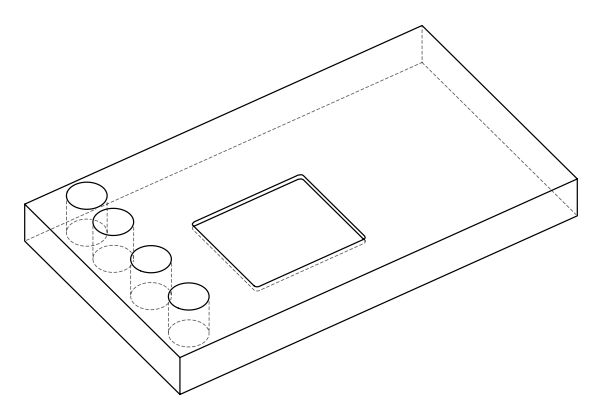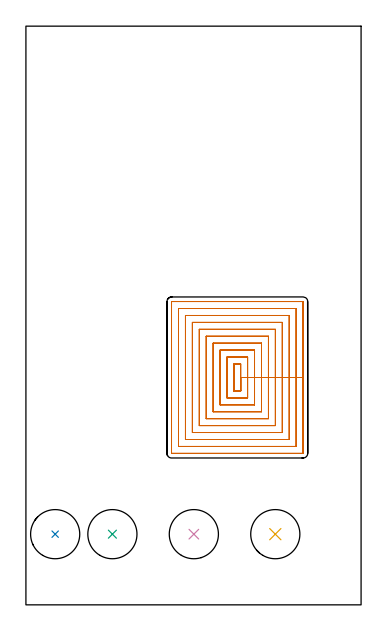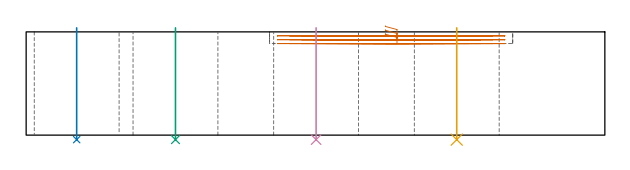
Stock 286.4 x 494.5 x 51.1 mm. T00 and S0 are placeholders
(PLAN: 5 operations, 1 tool changes, 17.7 min)
(1 MILL_RECTANGULAR_POCKET | POCKET_RECTANGULAR_STRAIGHT | UGT0201_125 | Follow Part, ap 1.975, ae 75% | 16.82 min | 95956 mm3)
(2 INDEXABLE_INSERT_DRILL_THROUGH_HOLE_FROM_SOLID | STEP1HOLE | NXT0302_036 | 0.22 min | 70752 mm3)
(3 INDEXABLE_INSERT_DRILL_THROUGH_HOLE_FROM_SOLID_1 | STEP1HOLE_1 | NXT0302_036 | 0.22 min | 70746 mm3)
(4 INDEXABLE_INSERT_DRILL_THROUGH_HOLE_FROM_SOLID_2 | STEP1HOLE_2 | NXT0302_036 | 0.22 min | 70751 mm3)
(5 INDEXABLE_INSERT_DRILL_THROUGH_HOLE_FROM_SOLID_3 | STEP1HOLE_3 | NXT0302_036 | 0.22 min | 70758 mm3)
(TOOL UGT0201_125 | Carbide End Mill 7.9 | D7.9 FL15 Z4)
(TOOL NXT0302_036 | Index. Insert Drill 42mm [880-D4200L50-05] | D42 PA176 FL210 Z2)
(OP 1 MILL_RECTANGULAR_POCKET)
G17 G21 G94 G90
T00 M6
G54
G17 G0 G90 X177.775 Y183.911 S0 M3
G43 Z61.1 H0
Z54.1
G94 G1 Y182.775 Z53.795 F250.
X183.525 Z52.255
Y194.3 Z49.167
Y205.825 F500.
X177.775
Y182.775
X183.525
Y194.3
X189.45
Y211.75
X171.85
Y176.85
X189.45
Y194.3
X195.375
Y217.675
X165.925
Y170.925
X195.375
Y194.3
X201.3
Y223.6
X160.
Y165.
X201.3
Y194.3
X207.225
Y229.525
X154.075
Y159.075
X207.225
Y194.3
X213.15
Y235.45
X148.15
Y153.15
X213.15
Y194.3
X219.075
Y241.375
X142.225
Y147.225
X219.075
Y194.3
X225.
Y247.3
X136.3
Y141.3
X225.
Y194.3
X230.925
Y253.225
X130.375
Y135.375
X230.925
Y194.3
X236.85
Y259.1
X236.852 Y259.13
X236.83 Y259.152
X236.8 Y259.15
X124.5
X124.47 Y259.152
X124.448 Y259.13
X124.45 Y259.1
Y129.5
X124.448 Y129.47
X124.47 Y129.448
X124.5 Y129.45
X236.8
X236.83 Y129.448
X236.852 Y129.47
X236.85 Y129.5
Y194.3
Y195.3
G0 X177.775 Y183.911 Z52.167
G1 Y182.775 Z51.862 F250.
X183.525 Z50.321
Y194.3 Z47.233
Y205.825 F500.
X177.775
Y182.775
X183.525
Y194.3
X189.45
Y211.75
X171.85
Y176.85
X189.45
Y194.3
X195.375
Y217.675
X165.925
Y170.925
X195.375
Y194.3
X201.3
Y223.6
X160.
Y165.
X201.3
Y194.3
X207.225
Y229.525
X154.075
Y159.075
X207.225
Y194.3
X213.15
Y235.45
X148.15
Y153.15
X213.15
Y194.3
X219.075
Y241.375
X142.225
Y147.225
X219.075
Y194.3
X225.
Y247.3
X136.3
Y141.3
X225.
Y194.3
X230.925
Y253.225
X130.375
Y135.375
X230.925
Y194.3
X236.85
Y259.1
X236.852 Y259.13
X236.83 Y259.152
X236.8 Y259.15
X124.5
X124.47 Y259.152
X124.448 Y259.13
X124.45 Y259.1
Y129.5
X124.448 Y129.47
X124.47 Y129.448
X124.5 Y129.45
X236.8
X236.83 Y129.448
X236.852 Y129.47
X236.85 Y129.5
Y194.3
Y195.3
G0 X177.775 Y183.911 Z50.233
G1 Y182.775 Z49.929 F250.
X183.525 Z48.388
Y194.3 Z45.3
Y205.825 F500.
X177.775
Y182.775
X183.525
Y194.3
X189.45
Y211.75
X171.85
Y176.85
X189.45
Y194.3
X195.375
Y217.675
X165.925
Y170.925
X195.375
Y194.3
X201.3
Y223.6
X160.
Y165.
X201.3
Y194.3
X207.225
Y229.525
X154.075
Y159.075
X207.225
Y194.3
X213.15
Y235.45
X148.15
Y153.15
X213.15
Y194.3
X219.075
Y241.375
X142.225
Y147.225
X219.075
Y194.3
X225.
Y247.3
X136.3
Y141.3
X225.
Y194.3
X230.925
Y253.225
X130.375
Y135.375
X230.925
Y194.3
X236.85
Y259.1
X236.852 Y259.13
X236.83 Y259.152
X236.8 Y259.15
X124.5
X124.47 Y259.152
X124.448 Y259.13
X124.45 Y259.1
Y129.5
X124.448 Y129.47
X124.47 Y129.448
X124.5 Y129.45
X236.8
X236.83 Y129.448
X236.852 Y129.47
X236.85 Y129.5
Y194.3
Y195.3
G0 Z61.1
M5
M2
(OP 2 INDEXABLE_INSERT_DRILL_THROUGH_HOLE_FROM_SOLID)
G17 G21 G94 G90
T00 M6
G54
G17 G0 G90 X25. Y60.4 S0 M3
G43 Z61.1 H1
G94 G81 G98 Z-2.233 F250. R53.1
G80
M5
M2
(OP 3 INDEXABLE_INSERT_DRILL_THROUGH_HOLE_FROM_SOLID_1)
G17 G21 G94 G90
T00 M6
G54
G17 G0 G90 X73.9 Y60.4 S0 M3
G43 Z61.1 H1
G94 G81 G98 Z-2.233 F250. R53.1
G80
M5
M2
(OP 4 INDEXABLE_INSERT_DRILL_THROUGH_HOLE_FROM_SOLID_2)
G17 G21 G94 G90
T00 M6
G54
G17 G0 G90 X143.5 Y60.4 S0 M3
G43 Z61.1 H1
G94 G81 G98 Z-2.233 F250. R53.1
G80
M5
M2
(OP 5 INDEXABLE_INSERT_DRILL_THROUGH_HOLE_FROM_SOLID_3)
G17 G21 G94 G90
T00 M6
G54
G17 G0 G90 X213.1 Y60.4 S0 M3
G43 Z61.1 H1
G94 G81 G98 Z-2.233 F250. R53.1
G80
M5
M2
